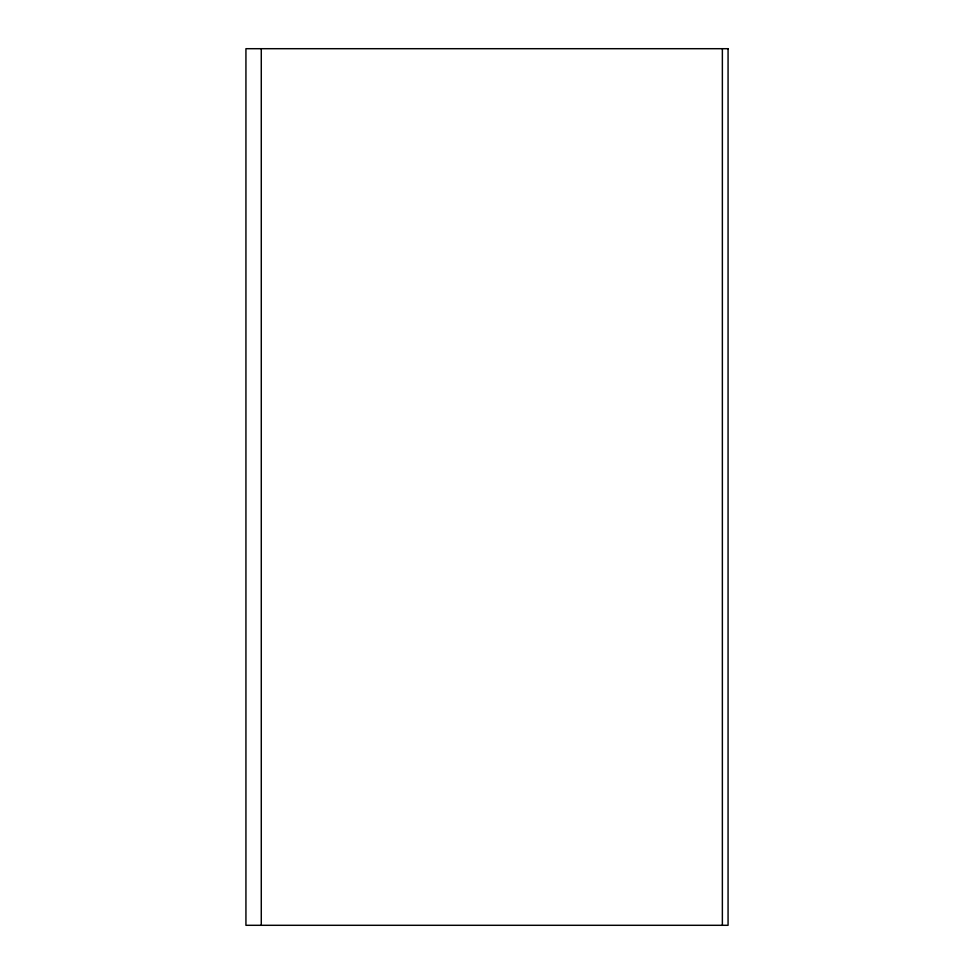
<?xml version="1.0" encoding="UTF-8"?>
<svg xmlns="http://www.w3.org/2000/svg" width="974" height="974" viewBox="0 0 974 974"><rect width="100%" height="100%" fill="white"/><g stroke="black" fill="none" stroke-linecap="round" stroke-linejoin="round"><path stroke-width="1.46" d="M722.367 48.7L722.367 925.3M261.276 48.7L261.276 925.3M728.065 48.7L245.935 48.7L245.935 925.3L728.065 925.3L728.065 48.7"/></g></svg>
